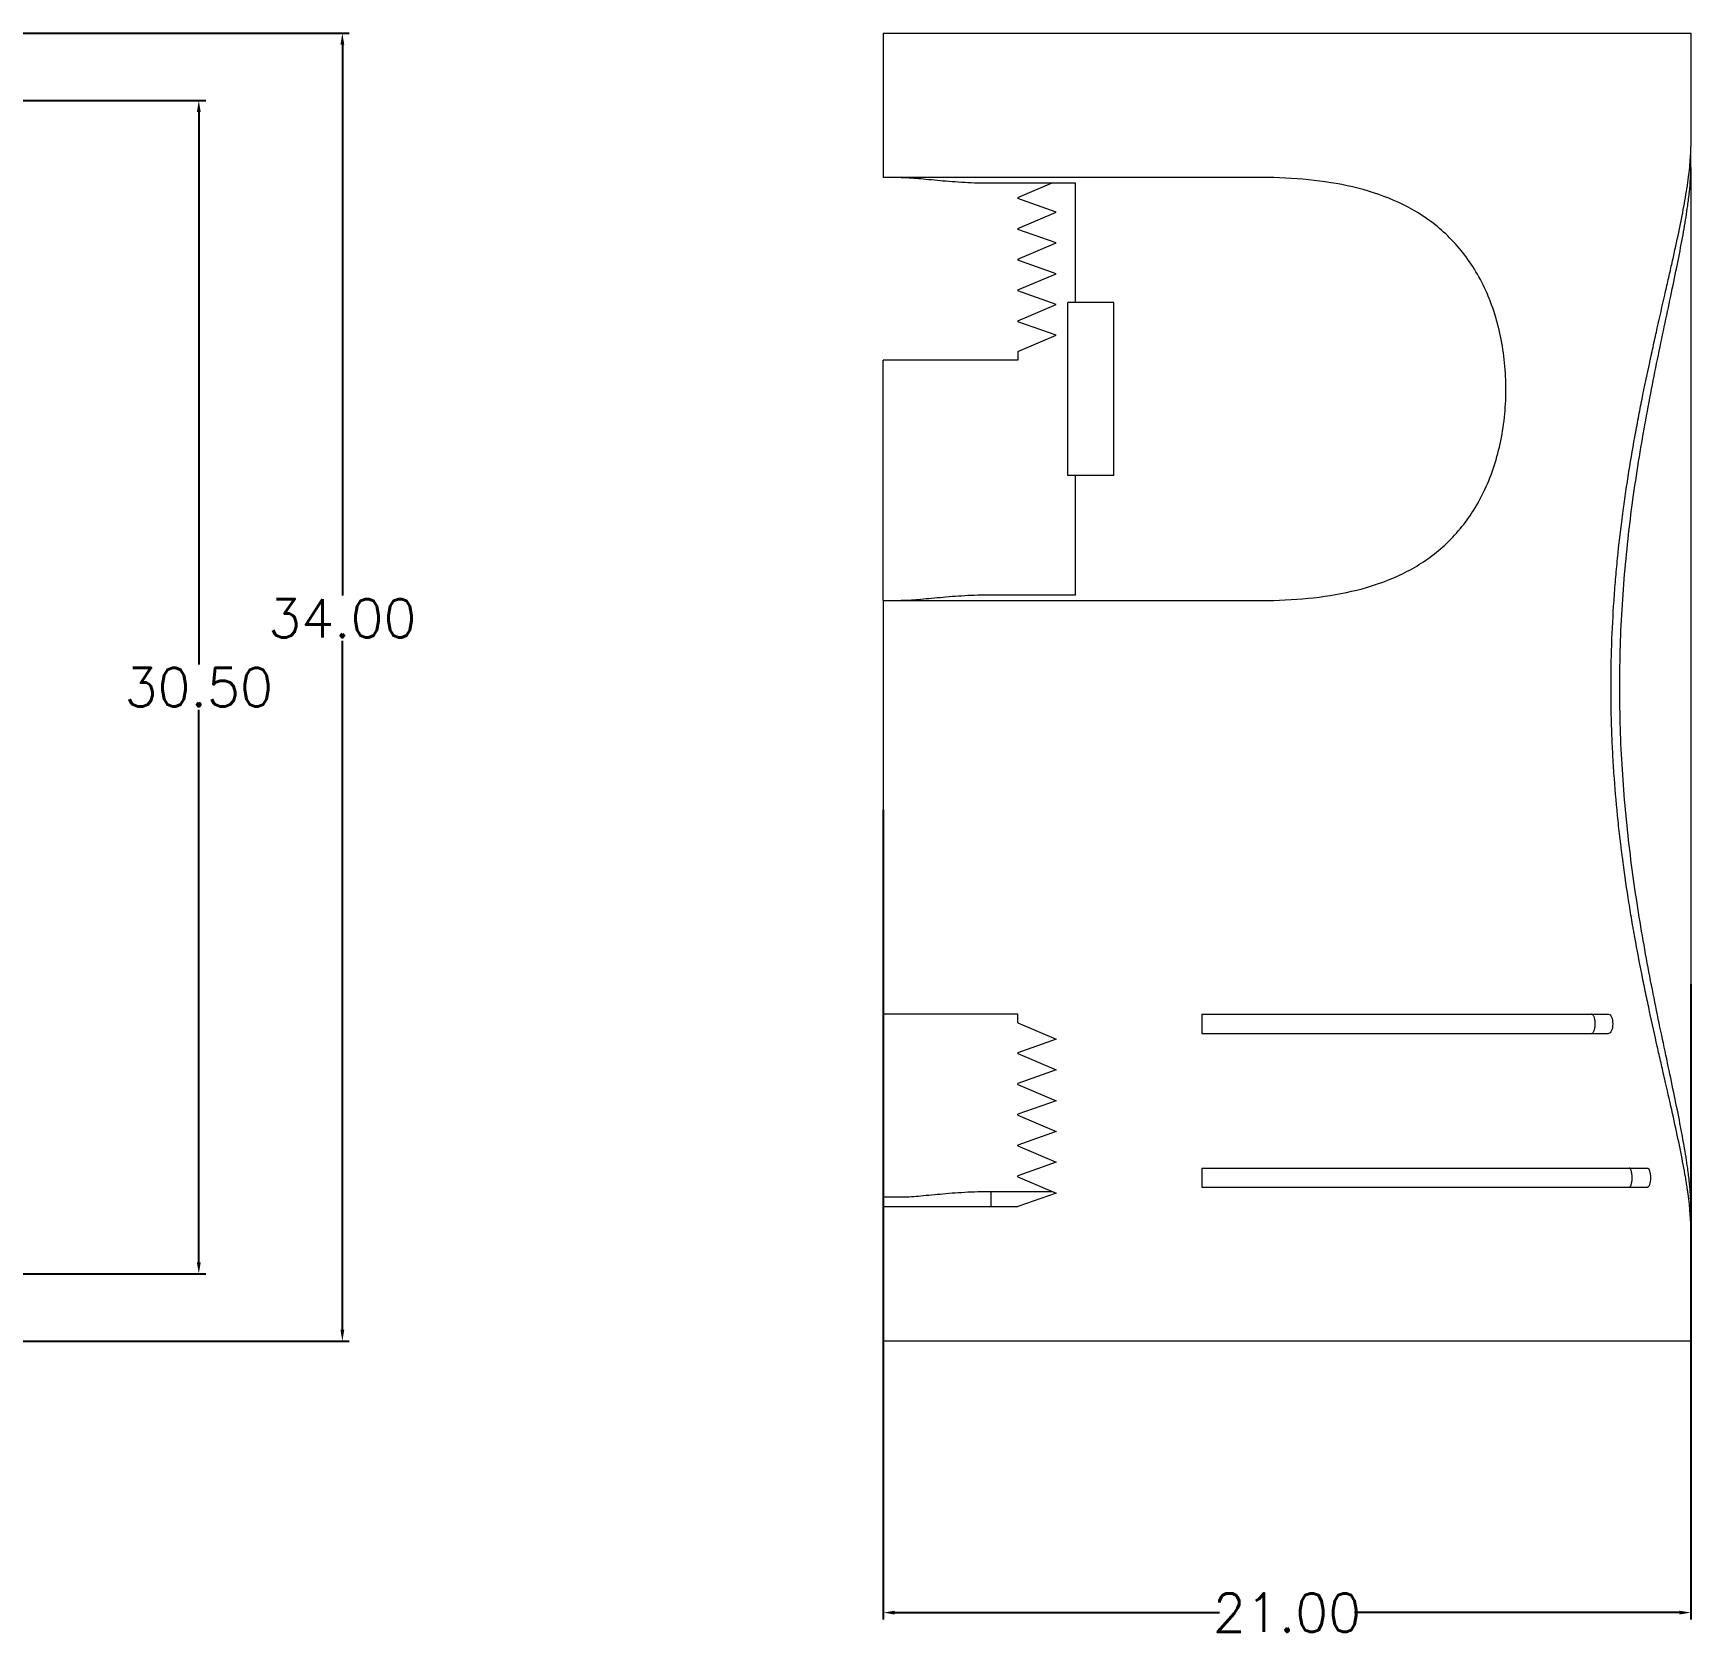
# Model space of a CAD drawing. Header units: inches. Extents: x 2759 to 3735, y 573 to 887.
# Drawn here: x 2981.52 to 3024.63, y 754.86 to 796.56 of the extents above; entities that cross this region are included whole.
import ezdxf

# ---------------------------------------------------------------- set-up
doc = ezdxf.new("R2010")
doc.units = ezdxf.units.IN
doc.styles.get("Standard").update_dxf_attribs({"font": 'txt', "bigfont": 'gbcbig.shx'})
doc.dimstyles.new('1.5', dxfattribs={"dimtxt": 1, "dimasz": 0.3, "dimexe": 0.18, "dimexo": 0.0625, "dimgap": 0.09, "dimtad": 0, "dimtih": 1, "dimtoh": 1, "dimzin": 0, "dimdsep": 46, "dimtxsty": 'Standard', "dimcen": 0, "dimadec": 0, "dimazin": 2, "dimtfac": 1, "dimtofl": 0, "dimtmove": 0, "dimatfit": 3, "dimfxl": 1, "dimtolj": 1, "dimtzin": 0, "dimarcsym": 0})

# ---------------------------------------------------------------- blocks, each defined once
blk = doc.blocks.new('*D191')
at = {"color": 0, "lineweight": -2}
for p, q in [((2967.01, 796.565), (2989.741, 796.565)), ((2989.561, 796.265), (2989.561, 781.947)), ((2989.561, 762.865), (2989.561, 780.767)), ((2967.01, 762.565), (2989.741, 762.565))]:
    blk.add_line(p, q, dxfattribs=at)
at = {"color": 0}
for points in [[(2989.511, 796.265), (2989.611, 796.265), (2989.561, 796.565)], [(2989.511, 762.865), (2989.611, 762.865), (2989.561, 762.565)]]:
    blk.add_solid(points, dxfattribs=at)
at = {"layer": 'Defpoints', "color": 0}
for p in [(2966.948, 796.565), (2966.948, 762.565), (2989.561, 762.565)]:
    blk.add_point(p, dxfattribs=at)
at = {"color": 0, "insert": (2989.561, 781.357), "char_height": 1, "attachment_point": 5}
blk.add_mtext('\\A1;34.00', dxfattribs=at)
blk = doc.blocks.new('*D203')
at = {"color": 0, "lineweight": -2}
for p, q in [((3003.627, 776.377), (3003.627, 755.331)), ((3024.627, 771.842), (3024.627, 755.331)), ((3003.927, 755.511), (3012.371, 755.511)), ((3024.327, 755.511), (3015.884, 755.511))]:
    blk.add_line(p, q, dxfattribs=at)
at = {"color": 0}
for points in [[(3003.927, 755.561), (3003.927, 755.461), (3003.627, 755.511)], [(3024.327, 755.561), (3024.327, 755.461), (3024.627, 755.511)]]:
    blk.add_solid(points, dxfattribs=at)
at = {"layer": 'Defpoints', "color": 0}
for p in [(3003.627, 776.44), (3024.627, 771.905), (3024.627, 755.511)]:
    blk.add_point(p, dxfattribs=at)
at = {"color": 0, "insert": (3014.127, 755.511), "char_height": 1, "attachment_point": 5}
blk.add_mtext('\\A1;21.00', dxfattribs=at)
blk = doc.blocks.new('*D217')
at = {"color": 0, "lineweight": -2}
for p, q in [((2941.612, 794.815), (2986.008, 794.815)), ((2985.828, 794.515), (2985.828, 780.155)), ((2985.828, 764.615), (2985.828, 778.975)), ((2941.612, 764.315), (2986.008, 764.315))]:
    blk.add_line(p, q, dxfattribs=at)
at = {"color": 0}
for points in [[(2985.778, 794.515), (2985.878, 794.515), (2985.828, 794.815)], [(2985.778, 764.615), (2985.878, 764.615), (2985.828, 764.315)]]:
    blk.add_solid(points, dxfattribs=at)
at = {"layer": 'Defpoints', "color": 0}
for p in [(2941.549, 794.815), (2985.828, 794.815), (2941.549, 764.315)]:
    blk.add_point(p, dxfattribs=at)
at = {"color": 0, "insert": (2985.828, 779.565), "char_height": 1, "attachment_point": 5}
blk.add_mtext('\\A1;30.50', dxfattribs=at)

msp = doc.modelspace()

# ---------------------------------------------------------------- linework, layer by layer
at = {"color": 7, "linetype": 'Continuous', "lineweight": 15}
for p, q in [((3003.627, 796.565), (3024.627, 796.565)), ((3003.627, 796.565), (3003.627, 792.815)), ((3024.627, 796.565), (3024.627, 793.617)), ((3024.627, 793.073), (3024.627, 793.617)), ((3013.319, 792.815), (3003.627, 792.815)), ((3024.627, 793.073), (3024.627, 766.056)), ((3006.427, 792.671), (3008.627, 792.671)), ((3007.127, 792.289), (3008.022, 792.671)), ((3008.627, 789.565), (3008.627, 792.671)), ((3007.127, 792.289), (3007.127, 792.265)), ((3008.12, 791.912), (3007.127, 792.265)), ((3007.127, 791.489), (3008.12, 791.912)), ((3007.127, 791.489), (3007.127, 791.465)), ((3008.12, 791.112), (3007.127, 791.465)), ((3007.127, 790.689), (3008.12, 791.112)), ((3007.127, 790.689), (3007.127, 790.665)), ((3008.12, 790.312), (3007.127, 790.665)), ((3007.127, 789.889), (3008.12, 790.312)), ((3007.127, 789.889), (3007.127, 789.865)), ((3008.12, 789.512), (3007.127, 789.865)), ((3007.127, 789.089), (3008.12, 789.512)), ((3008.427, 785.065), (3008.427, 789.565)), ((3009.627, 789.565), (3008.427, 789.565)), ((3009.627, 785.065), (3009.627, 789.565)), ((3007.127, 789.089), (3007.127, 789.065)), ((3008.12, 788.712), (3007.127, 789.065)), ((3007.127, 788.289), (3008.12, 788.712)), ((3003.627, 781.815), (3003.627, 788.065)), ((3007.127, 788.065), (3003.627, 788.065)), ((3007.127, 788.289), (3007.127, 788.065)), ((3009.627, 785.065), (3008.427, 785.065)), ((3008.627, 781.958), (3008.627, 785.065)), ((3008.627, 781.958), (3006.427, 781.958)), ((3003.627, 781.815), (3003.627, 771.065)), ((3003.627, 781.815), (3013.319, 781.815)), ((3007.127, 771.065), (3003.627, 771.065)), ((3007.127, 770.84), (3007.127, 771.065)), ((3007.127, 770.84), (3008.12, 770.417)), ((3011.908, 771.065), (3022.49, 771.065)), ((3011.908, 771.065), (3011.908, 770.565)), ((3008.12, 770.417), (3007.127, 770.065)), ((3011.908, 770.565), (3022.49, 770.565)), ((3007.127, 770.04), (3007.127, 770.065)), ((3007.127, 770.04), (3008.12, 769.617)), ((3008.12, 769.617), (3007.127, 769.265)), ((3007.127, 769.24), (3007.127, 769.265)), ((3007.127, 769.24), (3008.12, 768.817)), ((3008.12, 768.817), (3007.127, 768.465)), ((3007.127, 768.44), (3007.127, 768.465)), ((3007.127, 768.44), (3008.12, 768.017)), ((3008.12, 768.017), (3007.127, 767.665)), ((3007.127, 767.64), (3007.127, 767.665)), ((3007.127, 767.64), (3008.12, 767.217)), ((3008.12, 767.217), (3007.127, 766.865)), ((3007.127, 766.84), (3007.127, 766.865)), ((3011.908, 767.065), (3023.499, 767.065)), ((3011.908, 767.065), (3011.908, 766.565)), ((3006.427, 766.458), (3008.022, 766.458)), ((3007.127, 766.84), (3008.12, 766.417)), ((3011.908, 766.565), (3023.499, 766.565)), ((3003.627, 766.065), (3003.627, 766.315)), ((3003.627, 766.315), (3004.095, 766.315)), ((3003.627, 766.065), (3003.627, 762.565)), ((3003.627, 766.065), (3007.127, 766.065)), ((3008.12, 766.417), (3007.127, 766.065)), ((3024.627, 765.512), (3024.627, 766.056)), ((3024.627, 765.512), (3024.627, 762.565)), ((3024.627, 762.565), (3003.627, 762.565))]:
    msp.add_line(p, q, dxfattribs=at)
at = {"color": 8, "linetype": 'Continuous', "lineweight": 15}
msp.add_line((3006.427, 766.458), (3006.427, 766.065), dxfattribs=at)
at = {"color": 7, "linetype": 'Continuous', "lineweight": 15}
for points, knots in [([(3024.627, 765.512), (3024.627, 765.804), (3024.594, 766.148), (3024.531, 766.567), (3024.528, 766.59), (3024.52, 766.639), (3024.516, 766.664), (3024.504, 766.738), (3024.496, 766.789), (3024.469, 766.942), (3024.45, 767.047), (3024.389, 767.37), (3024.343, 767.597), (3024.192, 768.31), (3024.074, 768.826), (3023.915, 769.519), (3023.884, 769.659), (3023.819, 769.943), (3023.786, 770.086), (3023.688, 770.524), (3023.622, 770.824), (3023.539, 771.208), (3023.522, 771.287), (3023.489, 771.444), (3023.472, 771.522), (3023.423, 771.76), (3023.39, 771.92), (3023.293, 772.403), (3023.231, 772.732), (3023.163, 773.107), (3023.155, 773.15), (3023.14, 773.235), (3023.132, 773.278), (3023.11, 773.406), (3023.095, 773.491), (3023.052, 773.748), (3023.024, 773.921), (3022.942, 774.441), (3022.892, 774.791), (3022.84, 775.19), (3022.834, 775.235), (3022.823, 775.326), (3022.817, 775.371), (3022.8, 775.506), (3022.79, 775.597), (3022.758, 775.868), (3022.739, 776.05), (3022.684, 776.597), (3022.653, 776.963), (3022.622, 777.424), (3022.616, 777.518), (3022.605, 777.705), (3022.6, 777.798), (3022.585, 778.078), (3022.578, 778.265), (3022.558, 778.825), (3022.552, 779.2), (3022.552, 779.763), (3022.554, 779.948), (3022.56, 780.321), (3022.565, 780.507), (3022.585, 781.065), (3022.604, 781.437), (3022.642, 781.993), (3022.656, 782.176), (3022.687, 782.544), (3022.704, 782.727), (3022.758, 783.275), (3022.801, 783.638), (3022.851, 784.022), (3022.853, 784.043), (3022.859, 784.087), (3022.862, 784.109), (3022.871, 784.175), (3022.877, 784.219), (3022.895, 784.35), (3022.907, 784.437), (3022.945, 784.699), (3022.971, 784.872), (3023.052, 785.388), (3023.11, 785.729), (3023.186, 786.151), (3023.201, 786.233), (3023.232, 786.399), (3023.247, 786.481), (3023.295, 786.728), (3023.326, 786.891), (3023.423, 787.375), (3023.49, 787.692), (3023.565, 788.043), (3023.573, 788.08), (3023.59, 788.157), (3023.598, 788.195), (3023.623, 788.308), (3023.639, 788.384), (3023.689, 788.608), (3023.722, 788.756), (3023.82, 789.193), (3023.885, 789.476), (3023.979, 789.89), (3024.011, 790.027), (3024.071, 790.294), (3024.101, 790.426), (3024.188, 790.812), (3024.243, 791.06), (3024.344, 791.536), (3024.39, 791.764), (3024.472, 792.196), (3024.507, 792.401), (3024.54, 792.618), (3024.543, 792.643), (3024.55, 792.691), (3024.554, 792.715), (3024.563, 792.786), (3024.569, 792.832), (3024.586, 792.97), (3024.596, 793.058), (3024.619, 793.314), (3024.627, 793.472), (3024.627, 793.617)], [0, 0, 0, 0, 0.0625, 0.0625, 0.066406, 0.066406, 0.070312, 0.070312, 0.078125, 0.078125, 0.09375, 0.09375, 0.125, 0.125, 0.1875, 0.1875, 0.203125, 0.203125, 0.21875, 0.21875, 0.25, 0.25, 0.257812, 0.257812, 0.265625, 0.265625, 0.28125, 0.28125, 0.3125, 0.3125, 0.316406, 0.316406, 0.320312, 0.320312, 0.328125, 0.328125, 0.34375, 0.34375, 0.375, 0.375, 0.378906, 0.378906, 0.382812, 0.382812, 0.390625, 0.390625, 0.40625, 0.40625, 0.4375, 0.4375, 0.445312, 0.445312, 0.453125, 0.453125, 0.46875, 0.46875, 0.5, 0.5, 0.515625, 0.515625, 0.53125, 0.53125, 0.5625, 0.5625, 0.578125, 0.578125, 0.59375, 0.59375, 0.625, 0.625, 0.626953, 0.626953, 0.628906, 0.628906, 0.632812, 0.632812, 0.640625, 0.640625, 0.65625, 0.65625, 0.6875, 0.6875, 0.695312, 0.695312, 0.703125, 0.703125, 0.71875, 0.71875, 0.75, 0.75, 0.753906, 0.753906, 0.757812, 0.757812, 0.765625, 0.765625, 0.78125, 0.78125, 0.8125, 0.8125, 0.828125, 0.828125, 0.84375, 0.84375, 0.875, 0.875, 0.90625, 0.90625, 0.9375, 0.9375, 0.941406, 0.941406, 0.945312, 0.945312, 0.953125, 0.953125, 0.96875, 0.96875, 1, 1, 1, 1]), ([(3004.095, 792.815), (3004.224, 792.815), (3004.373, 792.804), (3004.712, 792.775), (3004.903, 792.756), (3005.305, 792.719), (3005.522, 792.702), (3005.968, 792.677), (3006.195, 792.671), (3006.427, 792.671)], [0, 0, 0, 0, 0.25, 0.25, 0.5, 0.5, 0.75, 0.75, 1, 1, 1, 1]), ([(3013.319, 781.815), (3014.145, 781.815), (3014.929, 781.87), (3016.039, 782.104), (3016.398, 782.207), (3016.919, 782.413), (3017.09, 782.491), (3017.419, 782.664), (3017.579, 782.759), (3017.886, 782.97), (3018.033, 783.085), (3018.317, 783.338), (3018.454, 783.477), (3018.835, 783.92), (3019.054, 784.254), (3019.331, 784.825), (3019.415, 785.029), (3019.558, 785.448), (3019.618, 785.664), (3019.716, 786.112), (3019.754, 786.345), (3019.805, 786.814), (3019.818, 787.049), (3019.82, 787.521), (3019.809, 787.761), (3019.762, 788.232), (3019.726, 788.462), (3019.632, 788.911), (3019.573, 789.132), (3019.432, 789.556), (3019.351, 789.757), (3019.079, 790.333), (3018.855, 790.681), (3018.475, 791.129), (3018.341, 791.267), (3018.058, 791.524), (3017.909, 791.642), (3017.449, 791.962), (3017.122, 792.133), (3016.43, 792.412), (3016.064, 792.519), (3014.94, 792.759), (3014.149, 792.815), (3013.319, 792.815)], [0, 0, 0, 0, 0.125, 0.125, 0.1875, 0.1875, 0.21875, 0.21875, 0.25, 0.25, 0.28125, 0.28125, 0.3125, 0.3125, 0.375, 0.375, 0.40625, 0.40625, 0.4375, 0.4375, 0.46875, 0.46875, 0.5, 0.5, 0.53125, 0.53125, 0.5625, 0.5625, 0.59375, 0.59375, 0.625, 0.625, 0.6875, 0.6875, 0.71875, 0.71875, 0.75, 0.75, 0.8125, 0.8125, 0.875, 0.875, 1, 1, 1, 1]), ([(3024.627, 766.056), (3024.627, 766.104), (3024.626, 766.202), (3024.618, 766.358), (3024.607, 766.521), (3024.591, 766.692), (3024.57, 766.871), (3024.53, 767.18), (3024.456, 767.645), (3024.332, 768.303), (3024.185, 769.021), (3023.967, 770.049), (3023.669, 771.459), (3023.318, 773.319), (3023.023, 775.317), (3022.825, 777.415), (3022.755, 779.567), (3022.825, 781.719), (3023.023, 783.817), (3023.319, 785.815), (3023.67, 787.675), (3023.969, 789.085), (3024.186, 790.113), (3024.333, 790.831), (3024.457, 791.49), (3024.541, 792.021), (3024.593, 792.444), (3024.622, 792.778), (3024.625, 792.975), (3024.627, 793.073)], [0, 0, 0, 0, 0.010403, 0.020811, 0.031228, 0.041661, 0.052116, 0.062599, 0.093602, 0.124748, 0.156009, 0.187331, 0.249884, 0.312436, 0.374984, 0.437529, 0.500073, 0.562616, 0.625167, 0.687728, 0.750297, 0.812867, 0.8442, 0.875471, 0.906677, 0.937738, 0.958563, 0.979301, 1, 1, 1, 1]), ([(3006.427, 781.958), (3006.195, 781.958), (3005.968, 781.952), (3005.523, 781.927), (3005.306, 781.91), (3004.903, 781.873), (3004.713, 781.854), (3004.373, 781.825), (3004.224, 781.815), (3004.095, 781.815)], [0, 0, 0, 0, 0.25, 0.25, 0.5, 0.5, 0.75, 0.75, 1, 1, 1, 1]), ([(3022.036, 770.565), (3022.043, 770.565), (3022.057, 770.567), (3022.078, 770.582), (3022.096, 770.605), (3022.112, 770.636), (3022.125, 770.675), (3022.135, 770.718), (3022.14, 770.757), (3022.142, 770.786), (3022.142, 770.799), (3022.142, 770.805), (3022.142, 770.808), (3022.143, 770.809), (3022.143, 770.81), (3022.143, 770.81), (3022.143, 770.81), (3022.143, 770.81), (3022.143, 770.81), (3022.143, 770.81), (3022.143, 770.81), (3022.143, 770.81), (3022.143, 770.81), (3022.143, 770.81), (3022.143, 770.81), (3022.143, 770.81), (3022.143, 770.811), (3022.143, 770.811), (3022.143, 770.811), (3022.143, 770.811), (3022.143, 770.811), (3022.143, 770.811), (3022.143, 770.811), (3022.143, 770.811), (3022.143, 770.811), (3022.143, 770.811), (3022.143, 770.811), (3022.143, 770.811), (3022.143, 770.811), (3022.143, 770.811), (3022.143, 770.811), (3022.143, 770.811), (3022.143, 770.811), (3022.143, 770.811), (3022.143, 770.811), (3022.143, 770.811), (3022.143, 770.811), (3022.143, 770.812), (3022.143, 770.812), (3022.143, 770.812), (3022.143, 770.812), (3022.143, 770.812), (3022.143, 770.812), (3022.143, 770.812), (3022.143, 770.812), (3022.143, 770.812), (3022.143, 770.812), (3022.143, 770.812), (3022.143, 770.812), (3022.143, 770.812), (3022.143, 770.812), (3022.143, 770.812), (3022.143, 770.812), (3022.143, 770.812), (3022.143, 770.812), (3022.143, 770.812), (3022.143, 770.812), (3022.143, 770.812), (3022.143, 770.813), (3022.143, 770.813), (3022.143, 770.813), (3022.143, 770.813), (3022.143, 770.813), (3022.143, 770.813), (3022.143, 770.813), (3022.143, 770.813), (3022.143, 770.813), (3022.143, 770.813), (3022.143, 770.813), (3022.143, 770.813), (3022.143, 770.813), (3022.143, 770.813), (3022.143, 770.813), (3022.143, 770.813), (3022.143, 770.813), (3022.143, 770.813), (3022.143, 770.813), (3022.143, 770.813), (3022.143, 770.814), (3022.143, 770.814), (3022.143, 770.814), (3022.143, 770.814), (3022.143, 770.814), (3022.143, 770.814), (3022.143, 770.814), (3022.143, 770.814), (3022.143, 770.814), (3022.143, 770.814), (3022.143, 770.814), (3022.143, 770.814), (3022.143, 770.814), (3022.143, 770.814), (3022.143, 770.814), (3022.143, 770.814), (3022.143, 770.814), (3022.143, 770.814), (3022.143, 770.814), (3022.143, 770.814), (3022.143, 770.814), (3022.143, 770.815), (3022.143, 770.815), (3022.143, 770.815), (3022.143, 770.815), (3022.143, 770.815), (3022.143, 770.815), (3022.143, 770.815), (3022.143, 770.815), (3022.143, 770.815), (3022.143, 770.815), (3022.143, 770.815), (3022.143, 770.815), (3022.143, 770.815), (3022.143, 770.815), (3022.143, 770.815), (3022.143, 770.815), (3022.143, 770.815), (3022.143, 770.815), (3022.143, 770.815), (3022.143, 770.815), (3022.143, 770.815), (3022.143, 770.816), (3022.143, 770.816), (3022.143, 770.816), (3022.143, 770.816), (3022.143, 770.816), (3022.143, 770.816), (3022.143, 770.816), (3022.143, 770.816), (3022.143, 770.816), (3022.143, 770.816), (3022.143, 770.816), (3022.143, 770.816), (3022.143, 770.816), (3022.143, 770.816), (3022.143, 770.816), (3022.143, 770.816), (3022.143, 770.816), (3022.143, 770.816), (3022.143, 770.816), (3022.143, 770.816), (3022.143, 770.817), (3022.143, 770.817), (3022.143, 770.817), (3022.143, 770.817), (3022.143, 770.817), (3022.143, 770.817), (3022.143, 770.817), (3022.143, 770.817), (3022.143, 770.817), (3022.143, 770.817), (3022.143, 770.817), (3022.143, 770.817), (3022.143, 770.817), (3022.143, 770.817), (3022.143, 770.817), (3022.143, 770.817), (3022.143, 770.817), (3022.143, 770.817), (3022.143, 770.817), (3022.143, 770.817), (3022.143, 770.817), (3022.143, 770.818), (3022.143, 770.818), (3022.143, 770.818), (3022.143, 770.818), (3022.143, 770.818), (3022.143, 770.818), (3022.143, 770.818), (3022.143, 770.818), (3022.143, 770.818), (3022.143, 770.818), (3022.143, 770.818), (3022.143, 770.818), (3022.143, 770.818), (3022.143, 770.818), (3022.143, 770.818), (3022.143, 770.818), (3022.143, 770.818), (3022.143, 770.818), (3022.143, 770.818), (3022.143, 770.818), (3022.143, 770.818), (3022.143, 770.819), (3022.143, 770.819), (3022.143, 770.819), (3022.143, 770.819), (3022.143, 770.819), (3022.143, 770.819), (3022.143, 770.819), (3022.143, 770.819), (3022.143, 770.819), (3022.143, 770.819), (3022.143, 770.819), (3022.143, 770.819), (3022.143, 770.819), (3022.143, 770.819), (3022.143, 770.819), (3022.143, 770.819), (3022.143, 770.819), (3022.143, 770.819), (3022.143, 770.819), (3022.143, 770.819), (3022.143, 770.819), (3022.143, 770.819), (3022.143, 770.819), (3022.143, 770.819), (3022.143, 770.819), (3022.143, 770.819), (3022.143, 770.819), (3022.143, 770.819), (3022.143, 770.819), (3022.143, 770.82), (3022.143, 770.82), (3022.143, 770.82), (3022.143, 770.82), (3022.143, 770.82), (3022.143, 770.82), (3022.143, 770.82), (3022.143, 770.82), (3022.143, 770.82), (3022.143, 770.82), (3022.143, 770.82), (3022.143, 770.82), (3022.143, 770.82), (3022.143, 770.82), (3022.143, 770.82), (3022.143, 770.82), (3022.143, 770.82), (3022.142, 770.82), (3022.142, 770.82), (3022.142, 770.82), (3022.142, 770.82), (3022.142, 770.82), (3022.142, 770.82), (3022.142, 770.82), (3022.142, 770.82), (3022.142, 770.82), (3022.142, 770.82), (3022.142, 770.82), (3022.142, 770.82), (3022.142, 770.82), (3022.142, 770.82), (3022.142, 770.82), (3022.142, 770.82), (3022.142, 770.82), (3022.142, 770.82), (3022.142, 770.82), (3022.142, 770.82), (3022.142, 770.821), (3022.142, 770.821), (3022.142, 770.821), (3022.142, 770.821), (3022.142, 770.821), (3022.142, 770.821), (3022.142, 770.821), (3022.142, 770.821), (3022.142, 770.821), (3022.142, 770.821), (3022.142, 770.821), (3022.142, 770.821), (3022.142, 770.821), (3022.142, 770.821), (3022.142, 770.821), (3022.142, 770.821), (3022.142, 770.821), (3022.142, 770.821), (3022.142, 770.821), (3022.142, 770.821), (3022.142, 770.821), (3022.142, 770.821), (3022.142, 770.821), (3022.142, 770.821), (3022.142, 770.821), (3022.142, 770.821), (3022.142, 770.821), (3022.142, 770.821), (3022.142, 770.821), (3022.142, 770.821), (3022.142, 770.821), (3022.142, 770.821), (3022.142, 770.821), (3022.142, 770.821), (3022.142, 770.821), (3022.142, 770.821), (3022.142, 770.821), (3022.142, 770.822), (3022.142, 770.822), (3022.142, 770.822), (3022.142, 770.822), (3022.142, 770.822), (3022.142, 770.822), (3022.142, 770.822), (3022.142, 770.822), (3022.142, 770.822), (3022.142, 770.822), (3022.142, 770.822), (3022.142, 770.822), (3022.142, 770.822), (3022.142, 770.822), (3022.142, 770.822), (3022.142, 770.822), (3022.142, 770.822), (3022.142, 770.822), (3022.142, 770.822), (3022.142, 770.822), (3022.142, 770.822), (3022.142, 770.822), (3022.142, 770.822), (3022.142, 770.822), (3022.142, 770.822), (3022.142, 770.822), (3022.142, 770.822), (3022.142, 770.822), (3022.142, 770.822), (3022.142, 770.822), (3022.142, 770.822), (3022.142, 770.822), (3022.142, 770.822), (3022.142, 770.822), (3022.142, 770.822), (3022.142, 770.822), (3022.142, 770.823), (3022.142, 770.823), (3022.142, 770.823), (3022.142, 770.823), (3022.142, 770.823), (3022.142, 770.823), (3022.142, 770.823), (3022.142, 770.823), (3022.142, 770.823), (3022.142, 770.823), (3022.142, 770.823), (3022.142, 770.823), (3022.142, 770.824), (3022.142, 770.827), (3022.142, 770.833), (3022.142, 770.847), (3022.141, 770.864), (3022.138, 770.888), (3022.134, 770.918), (3022.125, 770.957), (3022.112, 770.994), (3022.096, 771.025), (3022.077, 771.047), (3022.057, 771.062), (3022.043, 771.064), (3022.036, 771.065)], [0, 0, 0, 0, 0.062396, 0.124966, 0.187213, 0.249821, 0.31211, 0.374621, 0.437115, 0.468511, 0.484209, 0.48814, 0.492074, 0.494043, 0.494107, 0.494166, 0.494228, 0.494289, 0.494351, 0.494412, 0.494474, 0.494536, 0.494597, 0.494659, 0.49472, 0.494782, 0.494843, 0.494905, 0.494966, 0.495028, 0.495089, 0.495151, 0.495213, 0.495274, 0.495336, 0.495397, 0.495459, 0.49552, 0.495582, 0.495644, 0.495705, 0.495767, 0.495828, 0.49589, 0.495951, 0.496013, 0.496075, 0.496136, 0.496198, 0.496259, 0.496321, 0.496382, 0.496444, 0.496506, 0.496567, 0.496629, 0.49669, 0.496752, 0.496814, 0.496875, 0.496937, 0.496998, 0.49706, 0.497122, 0.497183, 0.497245, 0.497306, 0.497368, 0.49743, 0.497491, 0.497553, 0.497614, 0.497676, 0.497738, 0.497799, 0.497861, 0.497922, 0.497984, 0.498046, 0.498107, 0.498169, 0.498231, 0.498292, 0.498354, 0.498415, 0.498477, 0.498539, 0.4986, 0.498662, 0.498724, 0.498785, 0.498847, 0.498908, 0.49897, 0.499032, 0.499093, 0.499155, 0.499217, 0.499278, 0.49934, 0.499402, 0.499463, 0.499525, 0.499587, 0.499648, 0.49971, 0.499771, 0.499833, 0.499895, 0.499956, 0.500018, 0.50008, 0.500141, 0.500203, 0.500265, 0.500326, 0.500388, 0.50045, 0.500511, 0.500573, 0.500635, 0.500696, 0.500758, 0.500819, 0.500881, 0.500943, 0.501004, 0.501066, 0.501128, 0.501189, 0.501251, 0.501312, 0.501374, 0.501436, 0.501497, 0.501559, 0.50162, 0.501682, 0.501744, 0.501805, 0.501867, 0.501928, 0.50199, 0.502052, 0.502113, 0.502175, 0.502236, 0.502298, 0.50236, 0.502421, 0.502483, 0.502544, 0.502606, 0.502667, 0.502729, 0.50279, 0.502852, 0.502914, 0.502975, 0.503037, 0.503098, 0.50316, 0.503222, 0.503283, 0.503345, 0.503406, 0.503468, 0.503529, 0.503591, 0.503652, 0.503714, 0.503775, 0.503837, 0.503898, 0.50396, 0.504021, 0.504083, 0.504144, 0.504206, 0.504268, 0.504329, 0.504391, 0.504452, 0.504514, 0.504575, 0.504637, 0.504698, 0.50476, 0.504821, 0.504883, 0.504944, 0.505006, 0.505067, 0.505129, 0.50519, 0.505252, 0.505313, 0.505375, 0.505436, 0.505498, 0.505559, 0.505621, 0.505655, 0.50569, 0.505725, 0.505759, 0.505794, 0.505829, 0.505864, 0.505898, 0.505933, 0.505968, 0.506003, 0.506037, 0.506072, 0.506107, 0.506142, 0.506176, 0.506211, 0.506246, 0.50628, 0.506315, 0.50635, 0.506385, 0.506419, 0.506454, 0.506489, 0.506523, 0.506558, 0.506593, 0.506628, 0.506662, 0.506697, 0.506732, 0.506767, 0.506801, 0.506836, 0.506871, 0.506905, 0.50694, 0.506975, 0.50701, 0.507044, 0.507079, 0.507114, 0.507148, 0.507183, 0.507218, 0.507253, 0.507287, 0.507322, 0.507357, 0.507391, 0.507426, 0.507461, 0.507495, 0.50753, 0.507565, 0.5076, 0.507634, 0.507669, 0.507704, 0.507738, 0.507773, 0.507808, 0.507843, 0.507877, 0.507912, 0.507947, 0.507981, 0.508016, 0.508051, 0.508085, 0.50812, 0.508155, 0.50819, 0.508224, 0.508259, 0.508294, 0.508328, 0.508363, 0.508398, 0.508432, 0.508467, 0.508502, 0.508536, 0.508571, 0.508606, 0.508641, 0.508675, 0.50871, 0.508745, 0.508779, 0.508814, 0.508849, 0.508883, 0.508918, 0.508953, 0.508987, 0.509022, 0.509057, 0.509091, 0.509126, 0.509161, 0.509196, 0.50923, 0.509265, 0.509299, 0.509334, 0.509369, 0.509404, 0.509438, 0.509473, 0.509508, 0.509542, 0.509577, 0.509612, 0.509646, 0.509681, 0.509716, 0.50975, 0.509785, 0.50982, 0.509854, 0.509889, 0.509924, 0.509958, 0.509993, 0.510028, 0.510062, 0.510114, 0.510166, 0.510218, 0.51027, 0.510322, 0.510374, 0.510426, 0.510478, 0.51053, 0.510582, 0.510637, 0.510686, 0.510894, 0.511726, 0.513388, 0.521131, 0.536563, 0.567334, 0.587906, 0.629294, 0.690836, 0.752739, 0.814348, 0.876143, 0.937949, 1, 1, 1, 1]), ([(3022.49, 771.065), (3022.519, 771.065), (3022.546, 771.037), (3022.585, 770.945), (3022.596, 770.881), (3022.596, 770.748), (3022.585, 770.684), (3022.546, 770.592), (3022.519, 770.565), (3022.49, 770.565)], [0, 0, 0, 0, 0.25, 0.25, 0.5, 0.5, 0.75, 0.75, 1, 1, 1, 1]), ([(3023.023, 766.565), (3023.028, 766.565), (3023.038, 766.567), (3023.053, 766.582), (3023.066, 766.605), (3023.078, 766.636), (3023.088, 766.675), (3023.095, 766.718), (3023.099, 766.757), (3023.1, 766.786), (3023.1, 766.799), (3023.1, 766.805), (3023.1, 766.808), (3023.1, 766.809), (3023.1, 766.81), (3023.1, 766.81), (3023.1, 766.81), (3023.1, 766.81), (3023.1, 766.81), (3023.1, 766.81), (3023.1, 766.81), (3023.1, 766.81), (3023.1, 766.81), (3023.1, 766.81), (3023.1, 766.81), (3023.1, 766.81), (3023.1, 766.811), (3023.1, 766.811), (3023.1, 766.811), (3023.1, 766.811), (3023.1, 766.811), (3023.1, 766.811), (3023.1, 766.811), (3023.1, 766.811), (3023.1, 766.811), (3023.1, 766.811), (3023.1, 766.811), (3023.1, 766.811), (3023.1, 766.811), (3023.1, 766.811), (3023.1, 766.811), (3023.1, 766.811), (3023.1, 766.811), (3023.1, 766.811), (3023.1, 766.811), (3023.1, 766.811), (3023.1, 766.811), (3023.1, 766.812), (3023.1, 766.812), (3023.1, 766.812), (3023.1, 766.812), (3023.1, 766.812), (3023.1, 766.812), (3023.1, 766.812), (3023.1, 766.812), (3023.1, 766.812), (3023.1, 766.812), (3023.1, 766.812), (3023.1, 766.812), (3023.1, 766.812), (3023.1, 766.812), (3023.1, 766.812), (3023.1, 766.812), (3023.1, 766.812), (3023.1, 766.812), (3023.1, 766.812), (3023.1, 766.812), (3023.1, 766.812), (3023.1, 766.813), (3023.1, 766.813), (3023.1, 766.813), (3023.1, 766.813), (3023.1, 766.813), (3023.1, 766.813), (3023.1, 766.813), (3023.1, 766.813), (3023.1, 766.813), (3023.1, 766.813), (3023.1, 766.813), (3023.1, 766.813), (3023.1, 766.813), (3023.1, 766.813), (3023.1, 766.813), (3023.1, 766.813), (3023.1, 766.813), (3023.1, 766.813), (3023.1, 766.813), (3023.1, 766.813), (3023.1, 766.814), (3023.1, 766.814), (3023.1, 766.814), (3023.1, 766.814), (3023.1, 766.814), (3023.1, 766.814), (3023.1, 766.814), (3023.1, 766.814), (3023.1, 766.814), (3023.1, 766.814), (3023.1, 766.814), (3023.1, 766.814), (3023.1, 766.814), (3023.1, 766.814), (3023.1, 766.814), (3023.1, 766.814), (3023.1, 766.814), (3023.1, 766.814), (3023.1, 766.814), (3023.1, 766.814), (3023.1, 766.814), (3023.1, 766.815), (3023.1, 766.815), (3023.1, 766.815), (3023.1, 766.815), (3023.1, 766.815), (3023.1, 766.815), (3023.1, 766.815), (3023.1, 766.815), (3023.1, 766.815), (3023.1, 766.815), (3023.1, 766.815), (3023.1, 766.815), (3023.1, 766.815), (3023.1, 766.815), (3023.1, 766.815), (3023.1, 766.815), (3023.1, 766.815), (3023.1, 766.815), (3023.1, 766.815), (3023.1, 766.815), (3023.1, 766.815), (3023.1, 766.816), (3023.1, 766.816), (3023.1, 766.816), (3023.1, 766.816), (3023.1, 766.816), (3023.1, 766.816), (3023.1, 766.816), (3023.1, 766.816), (3023.1, 766.816), (3023.1, 766.816), (3023.1, 766.816), (3023.1, 766.816), (3023.1, 766.816), (3023.1, 766.816), (3023.1, 766.816), (3023.1, 766.816), (3023.1, 766.816), (3023.1, 766.816), (3023.1, 766.816), (3023.1, 766.816), (3023.1, 766.817), (3023.1, 766.817), (3023.1, 766.817), (3023.1, 766.817), (3023.1, 766.817), (3023.1, 766.817), (3023.1, 766.817), (3023.1, 766.817), (3023.1, 766.817), (3023.1, 766.817), (3023.1, 766.817), (3023.1, 766.817), (3023.1, 766.817), (3023.1, 766.817), (3023.1, 766.817), (3023.1, 766.817), (3023.1, 766.817), (3023.1, 766.817), (3023.1, 766.817), (3023.1, 766.817), (3023.1, 766.817), (3023.1, 766.818), (3023.1, 766.818), (3023.1, 766.818), (3023.1, 766.818), (3023.1, 766.818), (3023.1, 766.818), (3023.1, 766.818), (3023.1, 766.818), (3023.1, 766.818), (3023.1, 766.818), (3023.1, 766.818), (3023.1, 766.818), (3023.1, 766.818), (3023.1, 766.818), (3023.1, 766.818), (3023.1, 766.818), (3023.1, 766.818), (3023.1, 766.818), (3023.1, 766.818), (3023.1, 766.818), (3023.1, 766.818), (3023.1, 766.819), (3023.1, 766.819), (3023.1, 766.819), (3023.1, 766.819), (3023.1, 766.819), (3023.1, 766.819), (3023.1, 766.819), (3023.1, 766.819), (3023.1, 766.819), (3023.1, 766.819), (3023.1, 766.819), (3023.1, 766.819), (3023.1, 766.819), (3023.1, 766.819), (3023.1, 766.819), (3023.1, 766.819), (3023.1, 766.819), (3023.1, 766.819), (3023.1, 766.819), (3023.1, 766.819), (3023.1, 766.819), (3023.1, 766.819), (3023.1, 766.819), (3023.1, 766.819), (3023.1, 766.819), (3023.1, 766.819), (3023.1, 766.819), (3023.1, 766.819), (3023.1, 766.819), (3023.1, 766.82), (3023.1, 766.82), (3023.1, 766.82), (3023.1, 766.82), (3023.1, 766.82), (3023.1, 766.82), (3023.1, 766.82), (3023.1, 766.82), (3023.1, 766.82), (3023.1, 766.82), (3023.1, 766.82), (3023.1, 766.82), (3023.1, 766.82), (3023.1, 766.82), (3023.1, 766.82), (3023.1, 766.82), (3023.1, 766.82), (3023.1, 766.82), (3023.1, 766.82), (3023.1, 766.82), (3023.1, 766.82), (3023.1, 766.82), (3023.1, 766.82), (3023.1, 766.82), (3023.1, 766.82), (3023.1, 766.82), (3023.1, 766.82), (3023.1, 766.82), (3023.1, 766.82), (3023.1, 766.82), (3023.1, 766.82), (3023.1, 766.82), (3023.1, 766.82), (3023.1, 766.82), (3023.1, 766.82), (3023.1, 766.82), (3023.1, 766.82), (3023.1, 766.821), (3023.1, 766.821), (3023.1, 766.821), (3023.1, 766.821), (3023.1, 766.821), (3023.1, 766.821), (3023.1, 766.821), (3023.1, 766.821), (3023.1, 766.821), (3023.1, 766.821), (3023.1, 766.821), (3023.1, 766.821), (3023.1, 766.821), (3023.1, 766.821), (3023.1, 766.821), (3023.1, 766.821), (3023.1, 766.821), (3023.1, 766.821), (3023.1, 766.821), (3023.1, 766.821), (3023.1, 766.821), (3023.1, 766.821), (3023.1, 766.821), (3023.1, 766.821), (3023.1, 766.821), (3023.1, 766.821), (3023.1, 766.821), (3023.1, 766.821), (3023.1, 766.821), (3023.1, 766.821), (3023.1, 766.821), (3023.1, 766.821), (3023.1, 766.821), (3023.1, 766.821), (3023.1, 766.821), (3023.1, 766.821), (3023.1, 766.821), (3023.1, 766.822), (3023.1, 766.822), (3023.1, 766.822), (3023.1, 766.822), (3023.1, 766.822), (3023.1, 766.822), (3023.1, 766.822), (3023.1, 766.822), (3023.1, 766.822), (3023.1, 766.822), (3023.1, 766.822), (3023.1, 766.822), (3023.1, 766.822), (3023.1, 766.822), (3023.1, 766.822), (3023.1, 766.822), (3023.1, 766.822), (3023.1, 766.822), (3023.1, 766.822), (3023.1, 766.822), (3023.1, 766.822), (3023.1, 766.822), (3023.1, 766.822), (3023.1, 766.822), (3023.1, 766.822), (3023.1, 766.822), (3023.1, 766.822), (3023.1, 766.822), (3023.1, 766.822), (3023.1, 766.822), (3023.1, 766.822), (3023.1, 766.822), (3023.1, 766.822), (3023.1, 766.822), (3023.1, 766.822), (3023.1, 766.822), (3023.1, 766.823), (3023.1, 766.823), (3023.1, 766.823), (3023.1, 766.823), (3023.1, 766.823), (3023.1, 766.823), (3023.1, 766.823), (3023.1, 766.823), (3023.1, 766.823), (3023.1, 766.823), (3023.1, 766.823), (3023.1, 766.823), (3023.1, 766.824), (3023.1, 766.827), (3023.1, 766.833), (3023.1, 766.847), (3023.099, 766.864), (3023.097, 766.888), (3023.094, 766.918), (3023.087, 766.957), (3023.078, 766.994), (3023.066, 767.025), (3023.053, 767.047), (3023.038, 767.062), (3023.028, 767.064), (3023.023, 767.065)], [0, 0, 0, 0, 0.062396, 0.124966, 0.187213, 0.249821, 0.31211, 0.374621, 0.437115, 0.468511, 0.484209, 0.48814, 0.492074, 0.494043, 0.494107, 0.494166, 0.494228, 0.494289, 0.494351, 0.494412, 0.494474, 0.494536, 0.494597, 0.494659, 0.49472, 0.494782, 0.494843, 0.494905, 0.494966, 0.495028, 0.495089, 0.495151, 0.495213, 0.495274, 0.495336, 0.495397, 0.495459, 0.49552, 0.495582, 0.495644, 0.495705, 0.495767, 0.495828, 0.49589, 0.495951, 0.496013, 0.496075, 0.496136, 0.496198, 0.496259, 0.496321, 0.496382, 0.496444, 0.496506, 0.496567, 0.496629, 0.49669, 0.496752, 0.496814, 0.496875, 0.496937, 0.496998, 0.49706, 0.497122, 0.497183, 0.497245, 0.497306, 0.497368, 0.49743, 0.497491, 0.497553, 0.497614, 0.497676, 0.497738, 0.497799, 0.497861, 0.497922, 0.497984, 0.498046, 0.498107, 0.498169, 0.498231, 0.498292, 0.498354, 0.498415, 0.498477, 0.498539, 0.4986, 0.498662, 0.498724, 0.498785, 0.498847, 0.498908, 0.49897, 0.499032, 0.499093, 0.499155, 0.499217, 0.499278, 0.49934, 0.499402, 0.499463, 0.499525, 0.499587, 0.499648, 0.49971, 0.499771, 0.499833, 0.499895, 0.499956, 0.500018, 0.50008, 0.500141, 0.500203, 0.500265, 0.500326, 0.500388, 0.50045, 0.500511, 0.500573, 0.500635, 0.500696, 0.500758, 0.500819, 0.500881, 0.500943, 0.501004, 0.501066, 0.501128, 0.501189, 0.501251, 0.501312, 0.501374, 0.501436, 0.501497, 0.501559, 0.50162, 0.501682, 0.501744, 0.501805, 0.501867, 0.501928, 0.50199, 0.502052, 0.502113, 0.502175, 0.502236, 0.502298, 0.50236, 0.502421, 0.502483, 0.502544, 0.502606, 0.502667, 0.502729, 0.50279, 0.502852, 0.502914, 0.502975, 0.503037, 0.503098, 0.50316, 0.503222, 0.503283, 0.503345, 0.503406, 0.503468, 0.503529, 0.503591, 0.503652, 0.503714, 0.503775, 0.503837, 0.503898, 0.50396, 0.504021, 0.504083, 0.504144, 0.504206, 0.504268, 0.504329, 0.504391, 0.504452, 0.504514, 0.504575, 0.504637, 0.504698, 0.50476, 0.504821, 0.504883, 0.504944, 0.505006, 0.505067, 0.505129, 0.50519, 0.505252, 0.505313, 0.505375, 0.505436, 0.505498, 0.505559, 0.505621, 0.505655, 0.50569, 0.505725, 0.505759, 0.505794, 0.505829, 0.505864, 0.505898, 0.505933, 0.505968, 0.506003, 0.506037, 0.506072, 0.506107, 0.506142, 0.506176, 0.506211, 0.506246, 0.50628, 0.506315, 0.50635, 0.506385, 0.506419, 0.506454, 0.506489, 0.506523, 0.506558, 0.506593, 0.506628, 0.506662, 0.506697, 0.506732, 0.506767, 0.506801, 0.506836, 0.506871, 0.506905, 0.50694, 0.506975, 0.50701, 0.507044, 0.507079, 0.507114, 0.507148, 0.507183, 0.507218, 0.507253, 0.507287, 0.507322, 0.507357, 0.507391, 0.507426, 0.507461, 0.507495, 0.50753, 0.507565, 0.5076, 0.507634, 0.507669, 0.507704, 0.507738, 0.507773, 0.507808, 0.507843, 0.507877, 0.507912, 0.507947, 0.507981, 0.508016, 0.508051, 0.508085, 0.50812, 0.508155, 0.50819, 0.508224, 0.508259, 0.508294, 0.508328, 0.508363, 0.508398, 0.508432, 0.508467, 0.508502, 0.508536, 0.508571, 0.508606, 0.508641, 0.508675, 0.50871, 0.508745, 0.508779, 0.508814, 0.508849, 0.508883, 0.508918, 0.508953, 0.508987, 0.509022, 0.509057, 0.509091, 0.509126, 0.509161, 0.509196, 0.50923, 0.509265, 0.509299, 0.509334, 0.509369, 0.509404, 0.509438, 0.509473, 0.509508, 0.509542, 0.509577, 0.509612, 0.509646, 0.509681, 0.509716, 0.50975, 0.509785, 0.50982, 0.509854, 0.509889, 0.509924, 0.509958, 0.509993, 0.510028, 0.510062, 0.510114, 0.510166, 0.510218, 0.51027, 0.510322, 0.510374, 0.510426, 0.510478, 0.51053, 0.510582, 0.510637, 0.510686, 0.510894, 0.511726, 0.513388, 0.521131, 0.536563, 0.567334, 0.587906, 0.629294, 0.690836, 0.752739, 0.814348, 0.876143, 0.937949, 1, 1, 1, 1]), ([(3023.499, 767.065), (3023.52, 767.065), (3023.54, 767.037), (3023.568, 766.945), (3023.576, 766.881), (3023.576, 766.748), (3023.568, 766.684), (3023.54, 766.592), (3023.52, 766.565), (3023.499, 766.565)], [0, 0, 0, 0, 0.25, 0.25, 0.5, 0.5, 0.75, 0.75, 1, 1, 1, 1]), ([(3004.095, 766.315), (3004.224, 766.315), (3004.373, 766.325), (3004.712, 766.354), (3004.903, 766.373), (3005.305, 766.41), (3005.522, 766.427), (3005.968, 766.452), (3006.195, 766.458), (3006.427, 766.458)], [0, 0, 0, 0, 0.25, 0.25, 0.5, 0.5, 0.75, 0.75, 1, 1, 1, 1])]:
    msp.add_open_spline(points, degree=3, knots=knots, dxfattribs=at)

# ---------------------------------------------------------------- dimensions: what is measured, and where the dimension line sits
for base, p1, p2, picture, middle in [((2989.561, 762.565), (2966.948, 796.565), (2966.948, 762.565), '*D191', (2989.561, 781.357)), ((2985.828, 794.815), (2941.549, 764.315), (2941.549, 794.815), '*D217', (2985.828, 779.565))]:
    dim = msp.add_linear_dim(base=base, p1=p1, p2=p2, angle=90, dimstyle='1.5')
    dim.commit()
    dim.dimension.update_dxf_attribs({"geometry": picture, "text_midpoint": middle, "dimtype": 160})
dim = msp.add_linear_dim(base=(3024.627, 755.511), p1=(3003.627, 776.44), p2=(3024.627, 771.905), dimstyle='1.5')
dim.commit()
dim.dimension.update_dxf_attribs({"geometry": '*D203', "text_midpoint": (3014.127, 755.511), "dimtype": 160})

doc.saveas('drawing.dxf')
